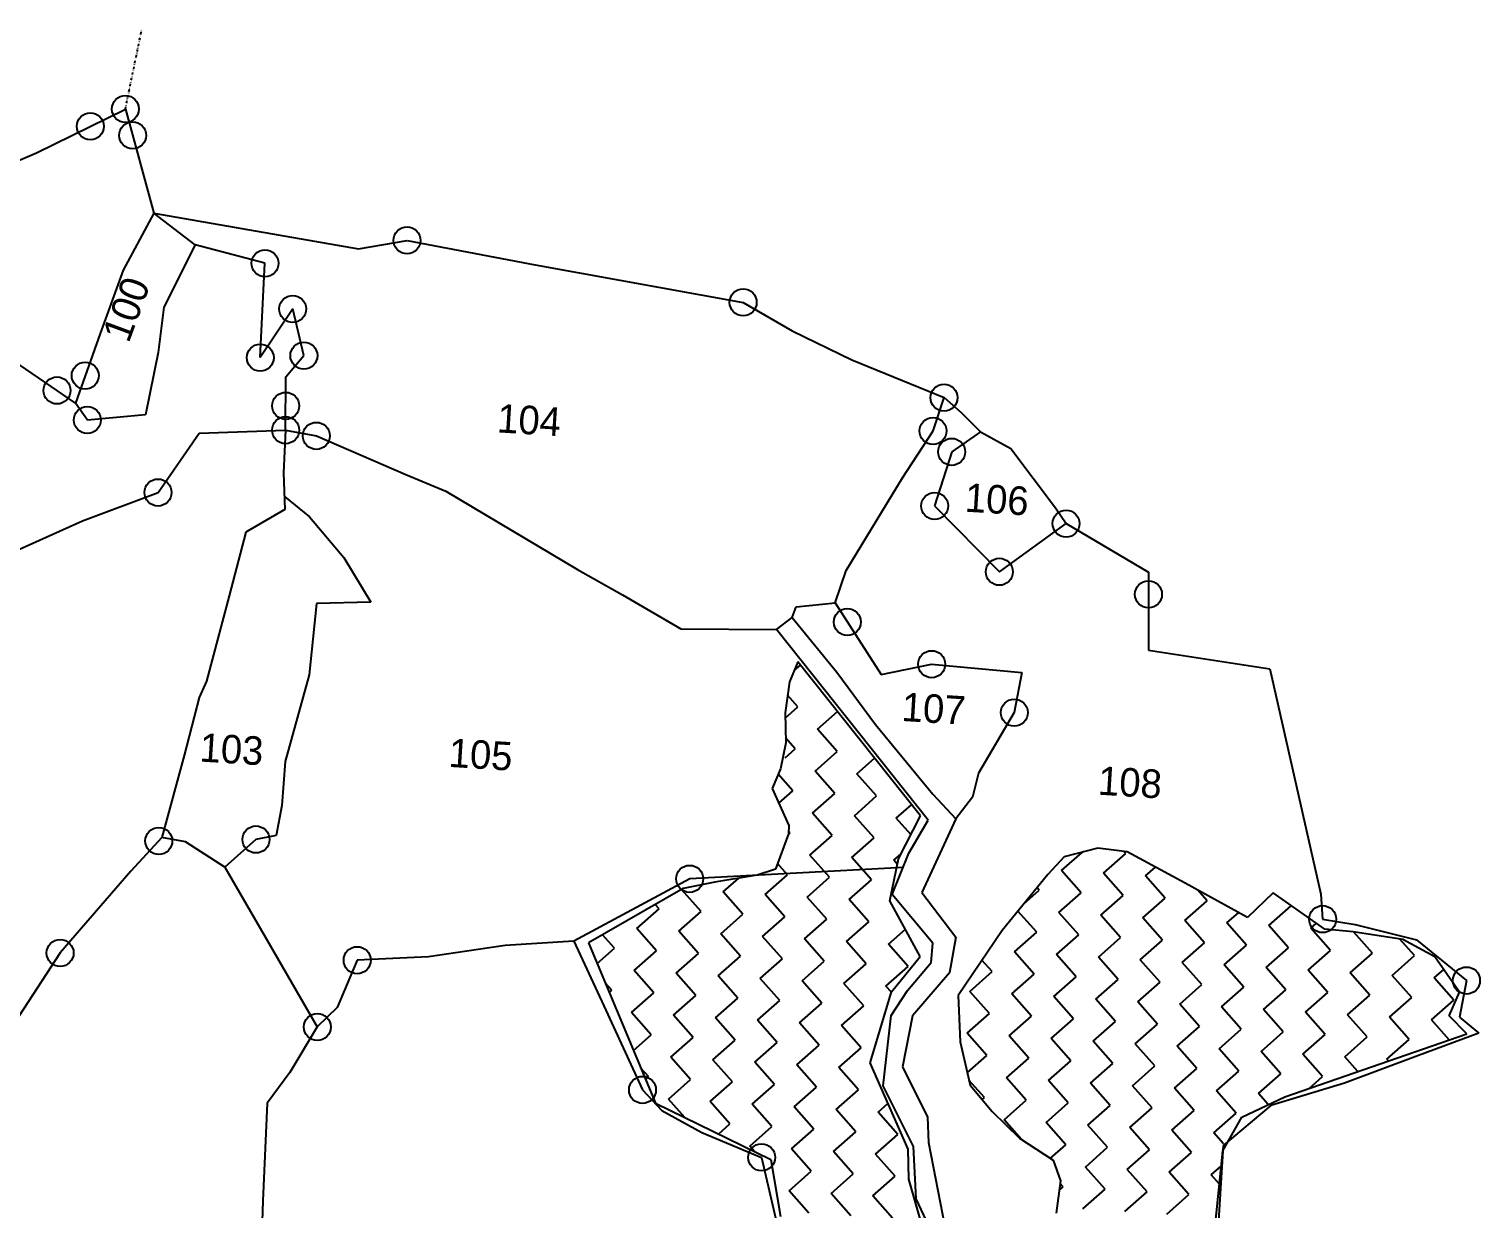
# Model space of a CAD drawing. Header units: metres. Extents: x 338806 to 344625, y 1770002 to 1774709.
# Drawn here: x 343319 to 344298, y 1773914 to 1774709 of the extents above; entities that cross this region are included whole.
import ezdxf

# ---------------------------------------------------------------- set-up
doc = ezdxf.new("R2010")
doc.units = ezdxf.units.M
doc.header["$MEASUREMENT"] = 0
doc.linetypes.add('DIVIDE', pattern=[1.25, 0.5, -0.25, 0, -0.25, 0, -0.25])
for name, color, linetype in [('OFF', 1, 'Continuous'), ('POLY_HATCH', 12, 'Continuous'), ('POLY_PARCEL', 6, 'Continuous'), ('POLY_WATER', 4, 'Continuous'), ('TEXT_PARCEL', 7, 'Continuous'), ('V_BOUND_LINE', 7, 'Continuous'), ('V_DIVIDE_LINE', 7, 'DIVIDE')]:
    doc.layers.add(name, color=color, linetype=linetype)
doc.styles.add('TEXT_MAP', font='', dxfattribs={"height": 1.8})
doc.styles.get('TEXT_MAP').set_extended_font_data('Kruti Dev 050')

msp = doc.modelspace()

# ---------------------------------------------------------------- linework, layer by layer
for centre in [(343384.5, 1774655.39), (343360.85, 1774643.76), (343389.34, 1774637.62), (343574.38, 1774566.82), (343478.57, 1774551.43), (343800.99, 1774525.03), (343497.3, 1774520.64), (343475.38, 1774487.81), (343504.8, 1774489.14), (343357.38, 1774475.68), (343338.37, 1774465.67), (343492.57, 1774455.3), (343936.41, 1774460.84), (343358.81, 1774445.69), (343492.47, 1774438.9), (343513.26, 1774435.08), (343929, 1774438.4), (343941.62, 1774424.27), (343406.48, 1774396.88), (343930.07, 1774387.84), (344018.73, 1774375.93), (343973.73, 1774343.43), (344074.27, 1774328.25), (343871.24, 1774309.58), (343928.07, 1774281.15), (343983.76, 1774248.53), (343406.99, 1774161.99), (343472.49, 1774162.96), (343764.94, 1774136.43), (344191.67, 1774109.26), (343340.46, 1774086.46), (343540.75, 1774081.59), (344288.68, 1774067.89), (343513.85, 1774036.57), (343733.12, 1773994.17), (343813.41, 1773948.65)]:
    msp.add_circle(centre, 9.1)
at = {"layer": 'OFF'}
msp.add_line((343823.46, 1774304.61), (343834.01, 1774312.67), dxfattribs=at)
at = {"layer": 'POLY_HATCH'}
for p, q in [((343837.91, 1774282.67), (343832.23, 1774269.28)), ((343920.48, 1774178.96), (343837.91, 1774282.67)), ((343832.23, 1774269.28), (343829.32, 1774248.45)), ((343829.32, 1774248.45), (343829.69, 1774228.22)), ((343829.69, 1774228.22), (343826.17, 1774210.66)), ((343826.17, 1774210.66), (343820.49, 1774197.27)), ((343820.49, 1774197.27), (343831.89, 1774172.32)), ((343905.75, 1774149.98), (343920.48, 1774178.96)), ((343831.89, 1774172.32), (343831.54, 1774166.69)), ((343831.54, 1774166.69), (343822.79, 1774142.99)), ((343899.94, 1774121.69), (343905.75, 1774149.98)), ((344017.36, 1774151.31), (344006.35, 1774139.32)), ((344040.06, 1774157.14), (344017.36, 1774151.31)), ((344059.84, 1774154.71), (344040.06, 1774157.14)), ((344098.98, 1774133.59), (344059.84, 1774154.71)), ((343822.79, 1774142.99), (343810.41, 1774138.9)), ((344006.35, 1774139.32), (343975.59, 1774101.57)), ((343760.5, 1774129.87), (343696.76, 1774093.41)), ((343781.8, 1774134.21), (343760.5, 1774129.87)), ((343810.41, 1774138.9), (343781.8, 1774134.21)), ((344141.03, 1774110.48), (344098.98, 1774133.59)), ((343920.26, 1774084.06), (343899.94, 1774121.69)), ((344158.35, 1774126.9), (344141.03, 1774110.48)), ((344193.06, 1774102.44), (344158.35, 1774126.9)), ((343975.59, 1774101.57), (343945.85, 1774057.84)), ((344212.27, 1774100.64), (344193.06, 1774102.44)), ((344245.77, 1774095.55), (344212.27, 1774100.64)), ((343696.76, 1774093.41), (343741.85, 1773985.12)), ((344267.39, 1774083.96), (344245.77, 1774095.55)), ((343900.98, 1774060.2), (343920.26, 1774084.06)), ((344284.03, 1774060.01), (344267.39, 1774083.96)), ((343886.72, 1774012.37), (343900.98, 1774060.2)), ((343945.85, 1774057.84), (343947.29, 1774026.53)), ((344277.01, 1774044.16), (344284.03, 1774060.01)), ((344288.93, 1774031.97), (344277.01, 1774044.16)), ((344166.15, 1773989.5), (344288.93, 1774031.97)), ((343947.29, 1774026.53), (343953.94, 1773997.43)), ((343912.25, 1773954.23), (343886.72, 1774012.37)), ((343953.94, 1773997.43), (343968.89, 1773979.63)), ((343741.85, 1773985.12), (343819.59, 1773947.18)), ((344137.32, 1773975.86), (344166.15, 1773989.5)), ((343968.89, 1773979.63), (343987.2, 1773961.62)), ((344124.44, 1773953.14), (344137.32, 1773975.86)), ((343912.61, 1773934), (343912.25, 1773954.23)), ((343987.2, 1773961.62), (344009.93, 1773946.71)), ((344110.58, 1773817.36), (344124.44, 1773953.14)), ((343819.59, 1773947.18), (343826.12, 1773908.79)), ((344009.93, 1773946.71), (344014.99, 1773932.9)), ((343928.58, 1773878.59), (343912.61, 1773934)), ((344014.99, 1773932.9), (344011.96, 1773911.14))]:
    msp.add_line(p, q, dxfattribs=at)
at = {"layer": 'POLY_HATCH', "linetype": 'Continuous'}
for p, q in [((343835.5, 1774277), (343839.57, 1774280.59)), ((343838.01, 1774282.54), (343837.91, 1774282.66)), ((343837.91, 1774252.38), (343830.97, 1774260.24)), ((343829.39, 1774244.85), (343837.91, 1774252.38)), ((343851.18, 1774237.36), (343864.57, 1774249.18)), ((343864.45, 1774222.34), (343851.18, 1774237.36)), ((343836.16, 1774224.09), (343829.63, 1774231.48)), ((343829.3, 1774218.03), (343836.16, 1774224.09)), ((343849.43, 1774209.06), (343864.45, 1774222.34)), ((343877.72, 1774207.31), (343889.57, 1774217.78)), ((343862.7, 1774194.04), (343849.43, 1774209.06)), ((343834.41, 1774195.79), (343824.58, 1774206.92)), ((343890.99, 1774192.29), (343877.72, 1774207.31)), ((343824.98, 1774187.46), (343834.41, 1774195.79)), ((343847.68, 1774180.77), (343862.7, 1774194.04)), ((343875.97, 1774179.02), (343890.99, 1774192.29)), ((343860.95, 1774165.75), (343847.68, 1774180.77)), ((343889.24, 1774164), (343875.97, 1774179.02)), ((343904.26, 1774177.27), (343914.58, 1774186.38)), ((343914.01, 1774166.24), (343904.26, 1774177.27)), ((343831.45, 1774166.43), (343832.66, 1774167.5)), ((343832.66, 1774167.5), (343832.08, 1774168.15)), ((343845.93, 1774152.48), (343860.95, 1774165.75)), ((343874.22, 1774150.73), (343889.24, 1774164)), ((343859.2, 1774137.46), (343845.93, 1774152.48)), ((343887.49, 1774135.71), (343874.22, 1774150.73)), ((343902.51, 1774148.98), (343907.46, 1774153.35)), ((343904.97, 1774146.2), (343902.51, 1774148.98)), ((344015.68, 1774141.97), (344029.89, 1774154.53)), ((344043.98, 1774140.22), (344059, 1774153.49)), ((344059, 1774153.49), (344057.69, 1774154.97)), ((343815.89, 1774125.94), (343830.91, 1774139.21)), ((343830.91, 1774139.21), (343824.2, 1774146.8)), ((344028.95, 1774126.95), (344015.68, 1774141.97)), ((344057.25, 1774125.2), (344043.98, 1774140.22)), ((344072.27, 1774138.47), (344078.96, 1774144.39)), ((343772.57, 1774114.42), (343759.45, 1774129.27)), ((343787.59, 1774127.69), (343797.98, 1774136.87)), ((343844.18, 1774124.19), (343859.2, 1774137.46)), ((343872.47, 1774122.44), (343887.49, 1774135.71)), ((344000.66, 1774128.7), (343999.12, 1774130.45)), ((344085.54, 1774123.45), (344072.27, 1774138.47)), ((343800.86, 1774112.67), (343787.59, 1774127.69)), ((343829.16, 1774110.92), (343815.89, 1774125.94)), ((343857.45, 1774109.17), (343844.18, 1774124.19)), ((343885.74, 1774107.41), (343872.47, 1774122.44)), ((343990.1, 1774119.37), (344000.66, 1774128.7)), ((344013.93, 1774113.68), (344028.95, 1774126.95)), ((344042.23, 1774111.93), (344057.25, 1774125.2)), ((344070.52, 1774110.18), (344085.54, 1774123.45)), ((344098.81, 1774108.43), (344113.83, 1774121.7)), ((344113.83, 1774121.7), (344107.43, 1774128.95)), ((343729.26, 1774102.9), (343744.28, 1774116.17)), ((343744.28, 1774116.17), (343741.68, 1774119.11)), ((343757.55, 1774101.15), (343772.57, 1774114.42)), ((343785.84, 1774099.4), (343800.86, 1774112.67)), ((343814.14, 1774097.65), (343829.16, 1774110.92)), ((343998.91, 1774100.41), (343986.29, 1774114.7)), ((344027.2, 1774098.66), (344013.93, 1774113.68)), ((344055.5, 1774096.91), (344042.23, 1774111.93)), ((344083.79, 1774095.16), (344070.52, 1774110.18)), ((344127.1, 1774106.68), (344135.1, 1774113.74)), ((344155.4, 1774104.93), (344170.42, 1774118.2)), ((344170.42, 1774118.2), (344169.96, 1774118.71)), ((343742.53, 1774087.88), (343729.26, 1774102.9)), ((343770.82, 1774086.13), (343757.55, 1774101.15)), ((343842.43, 1774095.89), (343857.45, 1774109.17)), ((343870.72, 1774094.14), (343885.74, 1774107.41)), ((343899.01, 1774092.39), (343910.35, 1774102.41)), ((343983.89, 1774087.14), (343998.91, 1774100.41)), ((344112.08, 1774093.41), (344098.81, 1774108.43)), ((344140.37, 1774091.66), (344127.1, 1774106.68)), ((344168.67, 1774089.91), (344155.4, 1774104.93)), ((344183.69, 1774103.18), (344187.38, 1774106.44)), ((344196.96, 1774088.16), (344183.69, 1774103.18)), ((344225.25, 1774086.41), (344212.73, 1774100.57)), ((343714.24, 1774089.63), (343706.15, 1774098.78)), ((343799.11, 1774084.37), (343785.84, 1774099.4)), ((343827.41, 1774082.62), (343814.14, 1774097.65)), ((343855.7, 1774080.87), (343842.43, 1774095.89)), ((343883.99, 1774079.12), (343870.72, 1774094.14)), ((343912.28, 1774077.37), (343899.01, 1774092.39)), ((344012.18, 1774085.39), (344027.2, 1774098.66)), ((344040.47, 1774083.64), (344055.5, 1774096.91)), ((344068.77, 1774081.89), (344083.79, 1774095.16)), ((344097.06, 1774080.14), (344112.08, 1774093.41)), ((344125.35, 1774078.39), (344140.37, 1774091.66)), ((344253.54, 1774084.65), (344243.63, 1774095.88)), ((343702.61, 1774079.36), (343714.24, 1774089.63)), ((343727.51, 1774074.61), (343742.53, 1774087.88)), ((343755.8, 1774072.85), (343770.82, 1774086.13)), ((343784.09, 1774071.1), (343799.11, 1774084.37)), ((343812.38, 1774069.35), (343827.41, 1774082.62)), ((343840.68, 1774067.6), (343855.7, 1774080.87)), ((343968.87, 1774073.87), (343962.02, 1774081.62)), ((343997.16, 1774072.12), (343983.89, 1774087.14)), ((344025.45, 1774070.37), (344012.18, 1774085.39)), ((344053.75, 1774068.62), (344040.47, 1774083.64)), ((344082.04, 1774066.87), (344068.77, 1774081.89)), ((344153.64, 1774076.64), (344168.67, 1774089.91)), ((344181.94, 1774074.89), (344196.96, 1774088.16)), ((344210.23, 1774073.13), (344225.25, 1774086.41)), ((344238.52, 1774071.38), (344253.54, 1774084.65)), ((343740.78, 1774059.58), (343727.51, 1774074.61)), ((343769.07, 1774057.83), (343755.8, 1774072.85)), ((343797.36, 1774056.08), (343784.09, 1774071.1)), ((343868.97, 1774065.85), (343883.99, 1774079.12)), ((343897.26, 1774064.1), (343912.28, 1774077.37)), ((343953.85, 1774060.6), (343968.87, 1774073.87)), ((343982.14, 1774058.85), (343997.16, 1774072.12)), ((344110.33, 1774065.12), (344097.06, 1774080.14)), ((344138.62, 1774063.37), (344125.35, 1774078.39)), ((344166.92, 1774061.61), (344153.64, 1774076.64)), ((344195.21, 1774059.86), (344181.94, 1774074.89)), ((344223.5, 1774058.11), (344210.23, 1774073.13)), ((344251.79, 1774056.36), (344238.52, 1774071.38)), ((344266.81, 1774069.63), (344273.34, 1774075.4)), ((343712.49, 1774061.33), (343708, 1774066.41)), ((343710.75, 1774059.8), (343712.49, 1774061.33)), ((343825.66, 1774054.33), (343812.38, 1774069.35)), ((343853.95, 1774052.58), (343840.68, 1774067.6)), ((343882.24, 1774050.83), (343868.97, 1774065.85)), ((343900.91, 1774059.97), (343897.26, 1774064.1)), ((344010.43, 1774057.1), (344025.45, 1774070.37)), ((344038.72, 1774055.35), (344053.75, 1774068.62)), ((344067.02, 1774053.6), (344082.04, 1774066.87)), ((344095.31, 1774051.85), (344110.33, 1774065.12)), ((344123.6, 1774050.09), (344138.62, 1774063.37)), ((344151.89, 1774048.34), (344166.92, 1774061.61)), ((344280.09, 1774054.61), (344266.81, 1774069.63)), ((343725.76, 1774046.31), (343740.78, 1774059.58)), ((343754.05, 1774044.56), (343769.07, 1774057.83)), ((343782.34, 1774042.81), (343797.36, 1774056.08)), ((343810.63, 1774041.06), (343825.66, 1774054.33)), ((343838.93, 1774039.31), (343853.95, 1774052.58)), ((343967.12, 1774045.58), (343953.85, 1774060.6)), ((343995.41, 1774043.83), (343982.14, 1774058.85)), ((344023.7, 1774042.08), (344010.43, 1774057.1)), ((344051.99, 1774040.33), (344038.72, 1774055.35)), ((344080.29, 1774038.57), (344067.02, 1774053.6)), ((344108.58, 1774036.82), (344095.31, 1774051.85)), ((344180.19, 1774046.59), (344195.21, 1774059.86)), ((344208.48, 1774044.84), (344223.5, 1774058.11)), ((344236.77, 1774043.09), (344251.79, 1774056.36)), ((344265.06, 1774041.34), (344280.09, 1774054.61)), ((343739.03, 1774031.29), (343725.76, 1774046.31)), ((343767.32, 1774029.54), (343754.05, 1774044.56)), ((343795.61, 1774027.79), (343782.34, 1774042.81)), ((343867.22, 1774037.56), (343882.24, 1774050.83)), ((343952.1, 1774032.31), (343967.12, 1774045.58)), ((343980.39, 1774030.56), (343995.41, 1774043.83)), ((344008.68, 1774028.81), (344023.7, 1774042.08)), ((344136.87, 1774035.07), (344123.6, 1774050.09)), ((344165.16, 1774033.32), (344151.89, 1774048.34)), ((344193.46, 1774031.57), (344180.19, 1774046.59)), ((344221.75, 1774029.82), (344208.48, 1774044.84)), ((344250.04, 1774028.07), (344236.77, 1774043.09)), ((344276.99, 1774027.84), (344265.06, 1774041.34)), ((343823.9, 1774026.04), (343810.63, 1774041.06)), ((343852.2, 1774024.29), (343838.93, 1774039.31)), ((343880.49, 1774022.54), (343867.22, 1774037.56)), ((343965.37, 1774017.29), (343952.1, 1774032.31)), ((344036.97, 1774027.05), (344051.99, 1774040.33)), ((344065.27, 1774025.3), (344080.29, 1774038.57)), ((344093.56, 1774023.55), (344108.58, 1774036.82)), ((344121.85, 1774021.8), (344136.87, 1774035.07)), ((344150.14, 1774020.05), (344165.16, 1774033.32)), ((344178.44, 1774018.3), (344193.46, 1774031.57)), ((343727.04, 1774020.7), (343739.03, 1774031.29)), ((343752.3, 1774016.27), (343767.32, 1774029.54)), ((343780.59, 1774014.52), (343795.61, 1774027.79)), ((343808.88, 1774012.77), (343823.9, 1774026.04)), ((343837.18, 1774011.02), (343852.2, 1774024.29)), ((343865.47, 1774009.27), (343880.49, 1774022.54)), ((343993.66, 1774015.53), (343980.39, 1774030.56)), ((344021.95, 1774013.78), (344008.68, 1774028.81)), ((344050.24, 1774012.03), (344036.97, 1774027.05)), ((344078.54, 1774010.28), (344065.27, 1774025.3)), ((344106.83, 1774008.53), (344093.56, 1774023.55)), ((344135.12, 1774006.78), (344121.85, 1774021.8)), ((344206.73, 1774016.55), (344221.75, 1774029.82)), ((344235.02, 1774014.8), (344250.04, 1774028.07)), ((343765.57, 1774001.25), (343752.3, 1774016.27)), ((343793.86, 1773999.5), (343780.59, 1774014.52)), ((343822.15, 1773997.75), (343808.88, 1774012.77)), ((343952.09, 1774005.55), (343965.37, 1774017.29)), ((343978.64, 1774002.26), (343993.66, 1774015.53)), ((344006.93, 1774000.51), (344021.95, 1774013.78)), ((344035.22, 1773998.76), (344050.24, 1774012.03)), ((344163.41, 1774005.03), (344150.14, 1774020.05)), ((344191.71, 1774003.28), (344178.44, 1774018.3)), ((344215.53, 1774006.58), (344206.73, 1774016.55)), ((344236.02, 1774013.67), (344235.02, 1774014.8)), ((343737.28, 1774003), (343731.85, 1774009.14)), ((343735.18, 1774001.14), (343737.28, 1774003)), ((343850.45, 1773996), (343837.18, 1774011.02)), ((343878.74, 1773994.24), (343865.47, 1774009.27)), ((343991.91, 1773987.24), (343978.64, 1774002.26)), ((344063.51, 1773997.01), (344078.54, 1774010.28)), ((344091.81, 1773995.26), (344106.83, 1774008.53)), ((344120.1, 1773993.51), (344135.12, 1774006.78)), ((344148.39, 1773991.76), (344163.41, 1774005.03)), ((344182.52, 1773995.17), (344191.71, 1774003.28)), ((343750.55, 1773987.98), (343765.57, 1774001.25)), ((343778.84, 1773986.23), (343793.86, 1773999.5)), ((343807.13, 1773984.48), (343822.15, 1773997.75)), ((343835.42, 1773982.72), (343850.45, 1773996)), ((343863.72, 1773980.97), (343878.74, 1773994.24)), ((343963.62, 1773988.99), (343953.17, 1774000.82)), ((344020.2, 1773985.49), (344006.93, 1774000.51)), ((344048.49, 1773983.74), (344035.22, 1773998.76)), ((344076.79, 1773981.99), (344063.51, 1773997.01)), ((344105.08, 1773980.24), (344091.81, 1773995.26)), ((344133.37, 1773978.49), (344120.1, 1773993.51)), ((343761.57, 1773975.5), (343750.55, 1773987.98)), ((343792.11, 1773971.2), (343778.84, 1773986.23)), ((343820.4, 1773969.45), (343807.13, 1773984.48)), ((343848.7, 1773967.7), (343835.42, 1773982.72)), ((343892.01, 1773979.22), (343898.68, 1773985.12)), ((343962.13, 1773987.68), (343963.62, 1773988.99)), ((343976.89, 1773973.97), (343991.91, 1773987.24)), ((344005.18, 1773972.22), (344020.2, 1773985.49)), ((344033.47, 1773970.47), (344048.49, 1773983.74)), ((344155.03, 1773984.24), (344148.39, 1773991.76)), ((343876.99, 1773965.95), (343863.72, 1773980.97)), ((343905.28, 1773964.2), (343892.01, 1773979.22)), ((343988.62, 1773960.69), (343976.89, 1773973.97)), ((344061.76, 1773968.72), (344076.79, 1773981.99)), ((344090.06, 1773966.97), (344105.08, 1773980.24)), ((344118.35, 1773965.22), (344133.37, 1773978.49)), ((343784.37, 1773964.37), (343792.11, 1773971.2)), ((343805.38, 1773956.18), (343820.4, 1773969.45)), ((343833.67, 1773954.43), (343848.7, 1773967.7)), ((343861.97, 1773952.68), (343876.99, 1773965.95)), ((343890.26, 1773950.93), (343905.28, 1773964.2)), ((344018.45, 1773957.2), (344005.18, 1773972.22)), ((344046.74, 1773955.45), (344033.47, 1773970.47)), ((344075.03, 1773953.7), (344061.76, 1773968.72)), ((344103.33, 1773951.95), (344090.06, 1773966.97)), ((344124.91, 1773957.79), (344118.35, 1773965.22)), ((343808.59, 1773952.55), (343805.38, 1773956.18)), ((343846.94, 1773939.41), (343833.67, 1773954.43)), ((344008.01, 1773947.97), (344018.45, 1773957.2)), ((344031.72, 1773942.18), (344046.74, 1773955.45)), ((344060.01, 1773940.43), (344075.03, 1773953.7)), ((343875.24, 1773937.66), (343861.97, 1773952.68)), ((343903.53, 1773935.91), (343890.26, 1773950.93)), ((344088.31, 1773938.68), (344103.33, 1773951.95)), ((343831.92, 1773926.14), (343846.94, 1773939.41)), ((343860.22, 1773924.39), (343875.24, 1773937.66)), ((343888.51, 1773922.64), (343903.53, 1773935.91)), ((344044.99, 1773927.16), (344031.72, 1773942.18)), ((344073.28, 1773925.4), (344060.01, 1773940.43)), ((344101.58, 1773923.65), (344088.31, 1773938.68)), ((344116.6, 1773936.92), (344123.4, 1773942.93)), ((344122.14, 1773930.65), (344116.6, 1773936.92)), ((343845.19, 1773911.12), (343831.92, 1773926.14)), ((343873.49, 1773909.37), (343860.22, 1773924.39)), ((344014.12, 1773926.63), (344016.7, 1773928.91)), ((344016.7, 1773928.91), (344014.75, 1773931.12)), ((344029.97, 1773913.88), (344044.99, 1773927.16)), ((344058.26, 1773912.13), (344073.28, 1773925.4)), ((343901.78, 1773907.62), (343888.51, 1773922.64)), ((344086.56, 1773910.38), (344101.58, 1773923.65))]:
    msp.add_line(p, q, dxfattribs=at)
at = {"layer": 'POLY_PARCEL'}
for p, q in [((343403.64, 1774585.15), (343383, 1774546.72)), ((343431.62, 1774563.77), (343403.64, 1774585.15)), ((343431.62, 1774563.77), (343410.3, 1774521.9)), ((343478.57, 1774551.43), (343431.62, 1774563.77)), ((343475.38, 1774487.81), (343478.57, 1774551.43)), ((343383, 1774546.72), (343367.47, 1774504.11)), ((343410.3, 1774521.9), (343406.65, 1774491.21)), ((343497.3, 1774520.64), (343475.38, 1774487.81)), ((343504.8, 1774489.14), (343497.3, 1774520.64)), ((343367.47, 1774504.11), (343350.8, 1774457.14)), ((343406.65, 1774491.21), (343398.05, 1774449.23)), ((343350.8, 1774457.14), (343305.29, 1774488.39)), ((343492.7, 1774474.89), (343504.8, 1774489.14)), ((343492.47, 1774438.9), (343492.7, 1774474.89)), ((343358.81, 1774445.69), (343350.8, 1774457.14)), ((343929, 1774438.4), (343936.41, 1774460.84)), ((343398.05, 1774449.23), (343358.81, 1774445.69)), ((343406.48, 1774396.88), (343434.12, 1774436.99)), ((343434.12, 1774436.99), (343492.47, 1774438.9)), ((343492.47, 1774438.9), (343491.18, 1774410.07)), ((343492.47, 1774438.9), (343513.26, 1774435.08)), ((343513.26, 1774435.08), (343573.5, 1774409)), ((343908.4, 1774406.81), (343929, 1774438.4)), ((343961.07, 1774437.7), (343941.62, 1774424.27)), ((343941.62, 1774424.27), (343930.07, 1774387.84)), ((343491.18, 1774410.07), (343491.89, 1774385.35)), ((343573.5, 1774409), (343600.56, 1774397.78)), ((343870.47, 1774344.41), (343908.4, 1774406.81)), ((343355.58, 1774377.69), (343406.48, 1774396.88)), ((343491.64, 1774394.18), (343508.62, 1774380.54)), ((343600.56, 1774397.78), (343689.2, 1774345)), ((343491.89, 1774385.35), (343465.69, 1774370.15)), ((343930.07, 1774387.84), (343973.73, 1774343.43)), ((343302.05, 1774353.84), (343355.58, 1774377.69)), ((343508.62, 1774380.54), (343531.78, 1774352.99)), ((343973.73, 1774343.43), (344018.73, 1774375.93)), ((343465.69, 1774370.15), (343454.55, 1774327.26)), ((343531.78, 1774352.99), (343549.99, 1774322.89)), ((343689.2, 1774345), (343719.6, 1774328)), ((343862.93, 1774322.47), (343870.47, 1774344.41)), ((343454.55, 1774327.26), (343439.22, 1774269.73)), ((343719.6, 1774328), (343758.9, 1774304.97)), ((343513.28, 1774321.97), (343508.3, 1774273.99)), ((343549.99, 1774322.89), (343513.28, 1774321.97)), ((343834.01, 1774312.67), (343836.72, 1774319.71)), ((343836.72, 1774319.71), (343862.93, 1774322.47)), ((343862.93, 1774322.47), (343894.08, 1774274.16)), ((343758.9, 1774304.97), (343823.46, 1774304.61)), ((343894.08, 1774274.16), (343928.07, 1774281.15)), ((343928.07, 1774281.15), (343988.99, 1774275.47)), ((343439.22, 1774269.73), (343434.28, 1774258.73)), ((343508.3, 1774273.99), (343492.24, 1774215.44)), ((343988.99, 1774275.47), (343983.76, 1774248.53)), ((343434.28, 1774258.73), (343424, 1774219.55)), ((343983.76, 1774248.53), (343959.66, 1774207.66)), ((343424, 1774219.55), (343409.06, 1774164.24)), ((343492.24, 1774215.44), (343489.84, 1774185.91)), ((343959.66, 1774207.66), (343955.71, 1774191.56)), ((343955.71, 1774191.56), (343944.36, 1774176.87)), ((343489.84, 1774185.91), (343486.05, 1774165.63)), ((343409.06, 1774164.24), (343388.22, 1774141.55)), ((343424.91, 1774161.45), (343409.06, 1774164.24)), ((343451.57, 1774144.2), (343424.91, 1774161.45)), ((343472.49, 1774162.96), (343451.57, 1774144.2)), ((343486.05, 1774165.63), (343472.49, 1774162.96)), ((343388.22, 1774141.55), (343340.46, 1774086.46)), ((343451.57, 1774144.2), (343478.65, 1774097.43)), ((343908.85, 1774144.04), (343764.94, 1774136.43)), ((343764.94, 1774136.43), (343686.76, 1774094.35)), ((343478.65, 1774097.43), (343513.85, 1774036.57)), ((343640.58, 1774091.52), (343588.79, 1774083.83)), ((343686.76, 1774094.35), (343640.58, 1774091.52)), ((343686.76, 1774094.35), (343707.02, 1774050.92)), ((343340.46, 1774086.46), (343286.75, 1774004.1)), ((343540.75, 1774081.59), (343527.34, 1774049.64)), ((343588.79, 1774083.83), (343540.75, 1774081.59)), ((343527.34, 1774049.64), (343513.85, 1774036.57)), ((343707.02, 1774050.92), (343733.12, 1773994.17)), ((343513.85, 1774036.57), (343495.34, 1774005.95)), ((343495.34, 1774005.95), (343480.09, 1773985.29)), ((343733.12, 1773994.17), (343746.18, 1773980.36)), ((343480.09, 1773985.29), (343477.21, 1773919.41)), ((343746.18, 1773980.36), (343773.18, 1773965.49)), ((343773.18, 1773965.49), (343813.41, 1773948.65)), ((343813.41, 1773948.65), (343831.11, 1773871.66)), ((343477.21, 1773919.41), (343474.82, 1773852.63))]:
    msp.add_line(p, q, dxfattribs=at)
at = {"layer": 'POLY_WATER'}
for p, q in [((343834.01, 1774312.67), (343864.09, 1774275.86)), ((343855.82, 1774263.78), (343823.46, 1774304.61)), ((343864.09, 1774275.86), (343890.24, 1774240.42)), ((343925.75, 1774176.09), (343855.82, 1774263.78)), ((343890.24, 1774240.42), (343928.84, 1774193.48)), ((343928.84, 1774193.48), (343944.36, 1774176.87)), ((343912.73, 1774153.66), (343925.75, 1774176.09)), ((343944.36, 1774176.87), (343921.44, 1774127.29)), ((343901.51, 1774125.83), (343912.73, 1774153.66)), ((343928.87, 1774093.14), (343901.51, 1774125.83)), ((343921.44, 1774127.29), (343944.34, 1774097.18)), ((343927.76, 1774080.06), (343928.87, 1774093.14)), ((343944.34, 1774097.18), (343940, 1774073.15)), ((343911.9, 1774061.17), (343927.76, 1774080.06)), ((343940, 1774073.15), (343915.25, 1774044.03)), ((343900.74, 1774044.29), (343911.9, 1774061.17)), ((343895.36, 1773996.93), (343900.74, 1774044.29)), ((343915.25, 1774044.03), (343908.47, 1774009.81)), ((343908.47, 1774009.81), (343925.22, 1773975.73)), ((343915.79, 1773956.1), (343895.36, 1773996.93)), ((343925.22, 1773975.73), (343925.97, 1773958.6)), ((343917.58, 1773920.7), (343915.79, 1773956.1)), ((343925.97, 1773958.6), (343936.91, 1773902.04)), ((343935.44, 1773882.91), (343917.58, 1773920.7))]:
    msp.add_line(p, q, dxfattribs=at)
at = {"layer": 'V_BOUND_LINE'}
for p, q in [((343324.59, 1774625.94), (343384.5, 1774655.39)), ((343384.5, 1774655.39), (343403.64, 1774585.15)), ((343243.71, 1774591.12), (343324.59, 1774625.94)), ((343403.64, 1774585.15), (343541.55, 1774561.14)), ((343541.55, 1774561.14), (343574.38, 1774566.82)), ((343574.38, 1774566.82), (343660.76, 1774550.42)), ((343660.76, 1774550.42), (343800.99, 1774525.03)), ((343800.99, 1774525.03), (343834.09, 1774505.85)), ((343834.09, 1774505.85), (343874.37, 1774486.23)), ((343874.37, 1774486.23), (343936.41, 1774460.84)), ((343936.41, 1774460.84), (343947.95, 1774450.73)), ((343947.95, 1774450.73), (343961.07, 1774437.7)), ((343961.07, 1774437.7), (343981.39, 1774426.5)), ((343981.39, 1774426.5), (344011.56, 1774386.5)), ((344011.56, 1774386.5), (344018.73, 1774375.93)), ((344018.73, 1774375.93), (344074.23, 1774343.21)), ((344074.23, 1774343.21), (344074.38, 1774290.5)), ((344074.38, 1774290.5), (344156.18, 1774278.07)), ((344156.18, 1774278.07), (344190.48, 1774126.18)), ((344190.48, 1774126.18), (344191.67, 1774109.26)), ((344191.67, 1774109.26), (344213.58, 1774105.69)), ((344213.58, 1774105.69), (344254.98, 1774095.39)), ((344254.98, 1774095.39), (344288.68, 1774067.89)), ((344288.68, 1774067.89), (344283.9, 1774043.19)), ((344283.9, 1774043.19), (344297.07, 1774032.43)), ((344297.07, 1774032.43), (344256.3, 1774017.27)), ((344256.3, 1774017.27), (344206.48, 1773998.8)), ((344206.48, 1773998.8), (344156.86, 1773983.63)), ((344156.86, 1773983.63), (344124.63, 1773956.74)), ((344124.63, 1773956.74), (344120.81, 1773895.08))]:
    msp.add_line(p, q, dxfattribs=at)
at = {"layer": 'V_DIVIDE_LINE', "ltscale": 3}
msp.add_line((343384.5, 1774655.39), (343395.58, 1774709.32), dxfattribs=at)

# ---------------------------------------------------------------- texts
at = {"layer": 'TEXT_PARCEL', "style": 'TEXT_MAP'}
for s, rotation, p in [('100', 69.72903, (343386.63, 1774497.01)), ('104', 356.45901, (343634.68, 1774437.46)), ('106', 356.45901, (343950.02, 1774384.01)), ('107', 356.45901, (343907.46, 1774242.91)), ('103', 356.45901, (343434.05, 1774215.56)), ('105', 356.45901, (343602.03, 1774211.95)), ('108', 356.45901, (344039.83, 1774193.22))]:
    msp.add_text(s, height=19.242, rotation=rotation, dxfattribs=at).set_placement(p)

doc.saveas('drawing.dxf')
